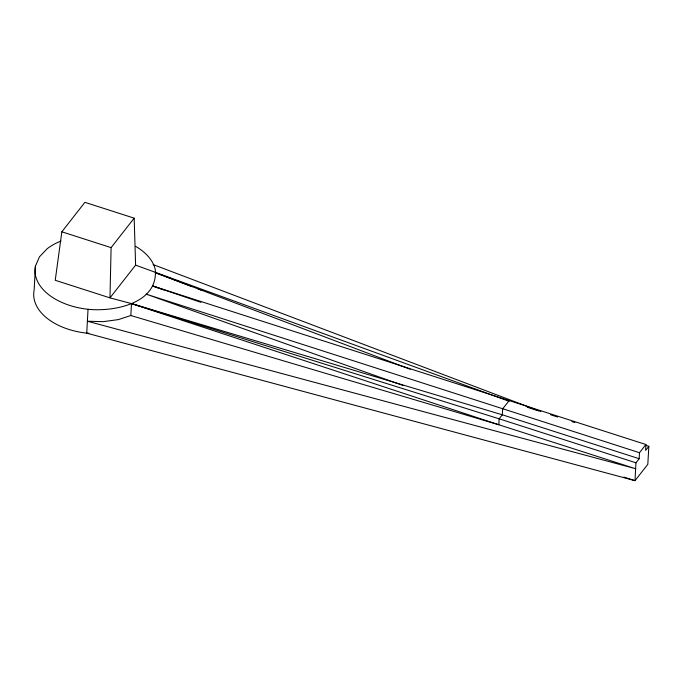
<?xml version="1.0" encoding="UTF-8"?>
<svg xmlns="http://www.w3.org/2000/svg" width="683" height="683" viewBox="0 0 683 683"><rect width="100%" height="100%" fill="white"/><g stroke="black" fill="none" stroke-linecap="round" stroke-linejoin="round"><path stroke-width="1.02" d="M134.175 218.167L135.61 265.132L109.972 297.873L55.238 280.286L61.846 231.802L84.914 202.33L134.175 218.167L111.098 247.63L109.972 297.873L131.486 303.585L502.329 414.803L639.16 458.703L639.501 452.709L645.905 444.522L152.548 285.946L163.536 289.857M645.905 444.522L645.648 450.421L648.85 446.332L645.811 445.35M639.16 458.703L635.95 462.792L635.002 480.67L86.741 333.15A60.488 37.078 3.1 0 1 34.15 290.01L35.439 266.139L39.401 256.902L47.178 248.732A60.488 37.078 3.1 0 1 60.958 241.065M35.439 266.139A60.488 37.078 3.1 0 0 88.03 309.288L86.741 333.15L88.841 333.21M131.486 303.585L498.829 424.758L635.651 468.734L87.381 321.223L103.159 321.676L118.364 319.601L130.837 315.52L131.486 303.585L499.136 418.816L635.95 462.792M648.85 446.332L647.817 464.295L635.002 480.67L623.852 477.084M509.074 400.75L502.671 408.81L502.329 414.803L499.136 418.816L498.829 424.758L130.837 315.52M88.03 309.288C113.66 311.952 158.422 303.585 155.272 269.58A60.488 37.078 3.1 0 0 135.567 246.324M639.501 452.709L146.111 294.125L402.885 385.408M61.846 231.802L111.098 247.63M527.233 407.239L538.383 410.825M550.541 414.735L557.635 417.014M571.825 421.573L574.864 422.546M152.548 285.946L200.99 302.364M509.023 401.262L135.61 265.132M153.103 264.56L540.825 411.55M410.235 369.281L155.314 272.662L192.145 286.689M198.113 288.969L201.101 290.104"/></g></svg>
